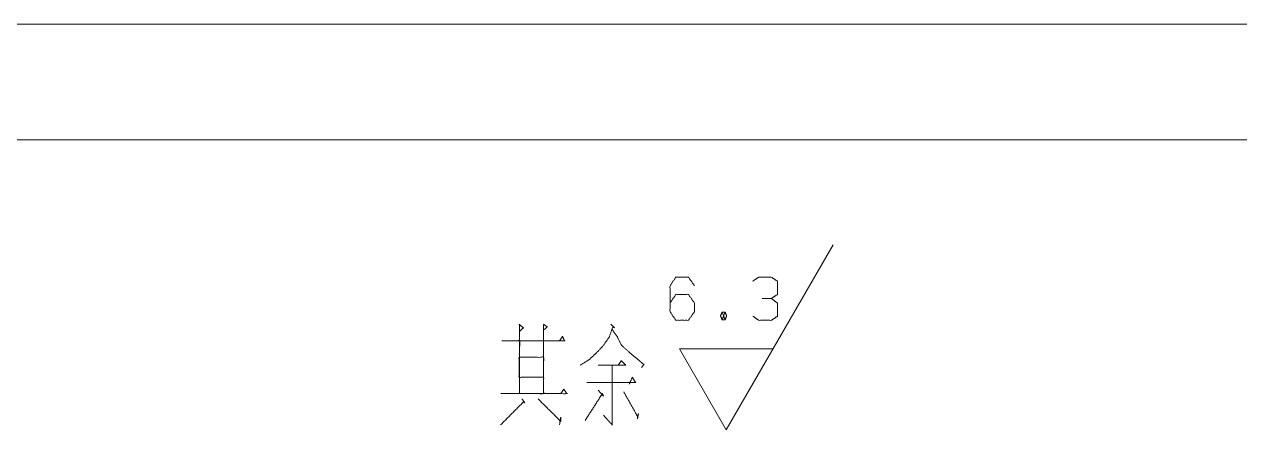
# Model space of a CAD drawing. Header units: millimetres. Extents: x 2210 to 79821, y -19430 to 2344.
# Drawn here: x 5690.6 to 5743.1, y 1772.3 to 1789.8 of the extents above; entities that cross this region are included whole.
import ezdxf

# ---------------------------------------------------------------- set-up
doc = ezdxf.new("R2010")
doc.units = ezdxf.units.MM
doc.layers.add('101', color=7, linetype='Continuous', true_color=0xffffff)

msp = doc.modelspace()

# ---------------------------------------------------------------- linework, layer by layer
at = {"layer": '101', "color": 133, "linetype": 'Continuous', "lineweight": 18}
for p, q in [((5795.68, 1789.822), (5375.68, 1789.822)), ((5790.68, 1784.822), (5400.68, 1784.822))]:
    msp.add_line(p, q, dxfattribs=at)
at = {"layer": '101', "color": 43, "linetype": 'Continuous', "lineweight": 18}
for p, q in [((5720.945, 1772.273), (5725.561, 1780.273)), ((5720.765, 1777.363), (5720.89, 1777.028)), ((5720.945, 1772.273), (5718.925, 1775.773)), ((5718.925, 1775.773), (5722.964, 1775.773))]:
    msp.add_line(p, q, dxfattribs=at)
for points, knots in [([(5718.513, 1777.756), (5718.764, 1778.13), (5719.306, 1778.13), (5719.571, 1777.756), (5719.571, 1777.382), (5719.306, 1777.008), (5718.764, 1777.008), (5718.513, 1777.382), (5718.513, 1778.504), (5718.764, 1778.878), (5719.306, 1778.878), (5719.571, 1778.504)], [0, 0, 0.076963, 0.169763, 0.248074, 0.312018, 0.39033, 0.48313, 0.560092, 0.751926, 0.828889, 0.921689, 1, 1]), ([(5722.891, 1777.953), (5723.156, 1778.13), (5723.156, 1778.701), (5722.891, 1778.878), (5722.349, 1778.878), (5722.084, 1778.701)], [0, 0, 0.153872, 0.429849, 0.583721, 0.846128, 1, 1]), ([(5722.098, 1777.186), (5722.349, 1777.008), (5722.891, 1777.008), (5723.156, 1777.186), (5723.156, 1777.756), (5722.891, 1777.953), (5722.488, 1777.953)], [0, 0, 0.12412, 0.343693, 0.472448, 0.703377, 0.836727, 1, 1]), ([(5720.765, 1777.028), (5720.89, 1777.028), (5720.96, 1777.205), (5720.89, 1777.363), (5720.765, 1777.363), (5720.695, 1777.205), (5720.765, 1777.028), (5720.89, 1777.363)], [0, 0, 0.093983, 0.236792, 0.365957, 0.45994, 0.589105, 0.731914, 1, 1])]:
    msp.add_open_spline(points, degree=1, knots=knots, dxfattribs=at)
at = {"layer": '101', "color": 72, "linetype": 'Continuous', "lineweight": 18}
for points, knots in [([(5711.985, 1776.835), (5712.171, 1776.685), (5712.011, 1776.535), (5712.011, 1776.835), (5712.011, 1773.835), (5712.011, 1776.123), (5711.243, 1776.123), (5713.973, 1776.123), (5713.045, 1776.123), (5713.045, 1776.798), (5713.045, 1773.835), (5713.045, 1775.41), (5711.985, 1775.41), (5711.985, 1774.548), (5713.045, 1774.548), (5713.045, 1773.835), (5711.19, 1773.835), (5714.053, 1773.835), (5713.92, 1774.023), (5713.788, 1773.835)], [0, 0, 0.009717, 0.01862, 0.030836, 0.152989, 0.24613, 0.277436, 0.388627, 0.426411, 0.453896, 0.574522, 0.638652, 0.681834, 0.716953, 0.760134, 0.789145, 0.864711, 0.9813, 0.99065, 1, 1]), ([(5713.072, 1776.61), (5713.205, 1776.723), (5713.045, 1776.835)], [0, 0, 0.471535, 1, 1]), ([(5715.956, 1776.835), (5716.115, 1776.685), (5716.036, 1776.723), (5715.877, 1776.273), (5715.612, 1775.898), (5715.294, 1775.56), (5715.002, 1775.298), (5714.631, 1775.073)], [0, 0, 0.086309, 0.12102, 0.309421, 0.490705, 0.673783, 0.828666, 1, 1]), ([(5716.009, 1776.61), (5716.222, 1776.31), (5716.407, 1775.935), (5716.778, 1775.598), (5717.229, 1775.223), (5717.362, 1775.11), (5717.388, 1775.11), (5717.282, 1774.96)], [0, 0, 0.16272, 0.348027, 0.570218, 0.82989, 0.906889, 0.918635, 1, 1]), ([(5713.735, 1776.123), (5713.867, 1776.31), (5713.947, 1776.123)], [0, 0, 0.529971, 1, 1]), ([(5715.4, 1775.073), (5716.593, 1775.073), (5716.407, 1775.26), (5716.275, 1775.073)], [0, 0, 0.707431, 0.863851, 1, 1]), ([(5716.009, 1775.073), (5716.009, 1772.485), (5715.638, 1772.898)], [0, 0, 0.823415, 1, 1]), ([(5714.922, 1774.323), (5717.017, 1774.323), (5716.884, 1774.548), (5716.752, 1774.248)], [0, 0, 0.780475, 0.877786, 1, 1]), ([(5715.4, 1773.985), (5715.638, 1773.723), (5715.585, 1773.835), (5714.843, 1772.673)], [0, 0, 0.190889, 0.257814, 1, 1]), ([(5716.513, 1773.91), (5717.123, 1772.823), (5717.149, 1772.973), (5717.096, 1772.748)], [0, 0, 0.764772, 0.858208, 1, 1]), ([(5712.118, 1773.61), (5712.224, 1773.423), (5712.197, 1773.498), (5711.19, 1772.485)], [0, 0, 0.125001, 0.171159, 1, 1]), ([(5712.807, 1773.61), (5713.788, 1772.635), (5713.788, 1772.823), (5713.735, 1772.485)], [0, 0, 0.723289, 0.821343, 1, 1])]:
    msp.add_open_spline(points, degree=1, knots=knots, dxfattribs=at)

doc.saveas('drawing.dxf')
